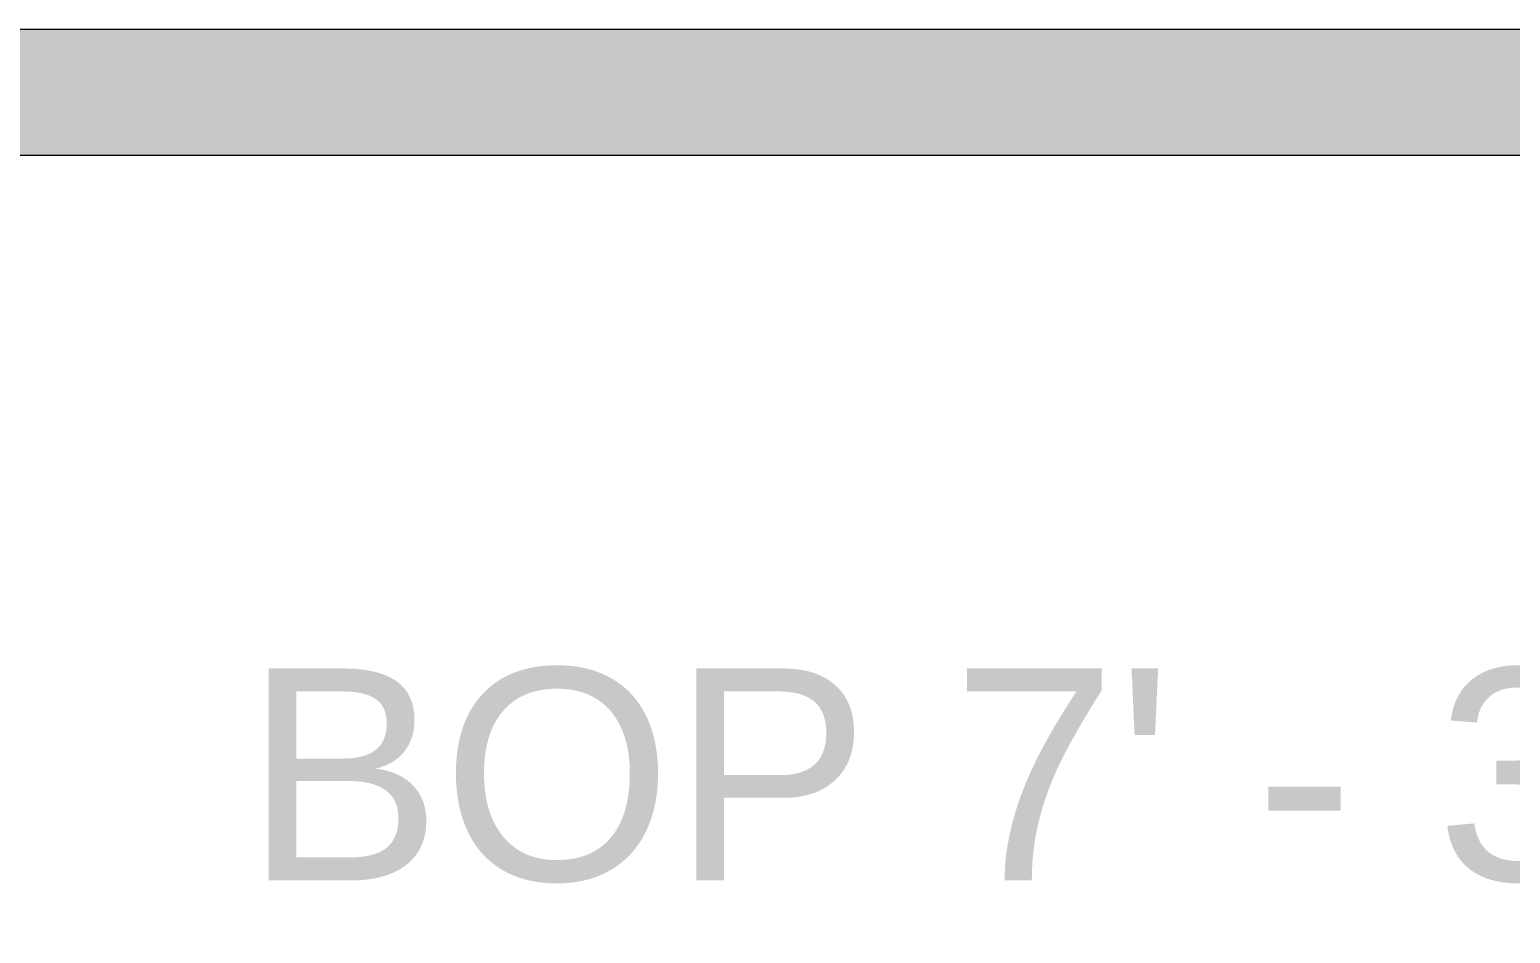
# Model space of a CAD drawing. Header units: inches. Extents: x -3385 to 41, y 7 to 1342.
# Drawn here: x -3184.27 to -3143.04, y 1108.33 to 1133.49 of the extents above; entities that cross this region are included whole.
import ezdxf

# ---------------------------------------------------------------- set-up
doc = ezdxf.new("R2010")
doc.units = ezdxf.units.IN
doc.header["$MEASUREMENT"] = 0
doc.layers.add('G-ANNO-DIMS', color=111, linetype='Continuous', lineweight=9)
doc.layers.add('P-PIPE', color=3, linetype='Continuous', lineweight=9)
doc.styles.add('Arial', font='arial.ttf', dxfattribs={"height": 5.901198})

msp = doc.modelspace()

# ---------------------------------------------------------------- hatches: boundary and pattern name
at = {"layer": 'P-PIPE'}
for points in [[(-3188.79, 1131.743), (-3119.382, 1131.743), (-3119.386, 1133.493), (-3188.794, 1133.493), (-3188.791, 1132.618), (-3188.79, 1132.196)], [(-3153.316, 1129.993), (-3119.386, 1129.994), (-3119.382, 1131.079), (-3119.382, 1131.743), (-3188.79, 1131.743), (-3188.793, 1129.993), (-3188.266, 1129.993)]]:
    msp.add_hatch(color=256, dxfattribs=at).paths.add_polyline_path(points, flags=0)

# ---------------------------------------------------------------- linework, layer by layer
for p, q in [((-3119.386, 1133.493), (-3188.794, 1133.493)), ((-3188.794, 1129.993), (-3119.386, 1129.993))]:
    msp.add_line(p, q, dxfattribs=at)

# ---------------------------------------------------------------- texts
at = {"layer": 'G-ANNO-DIMS', "insert": (-3178.289, 1115.708), "char_height": 5.9012, "width": 64.872, "attachment_point": 1, "line_spacing_factor": 0.938532, "style": 'Arial', "bg_fill": 3, "box_fill_scale": 1.25, "bg_fill_color": 0, "bg_fill_transparency": 0}
msp.add_mtext('BOP 7\' - 3 1/4"', dxfattribs=at)

doc.saveas('drawing.dxf')
